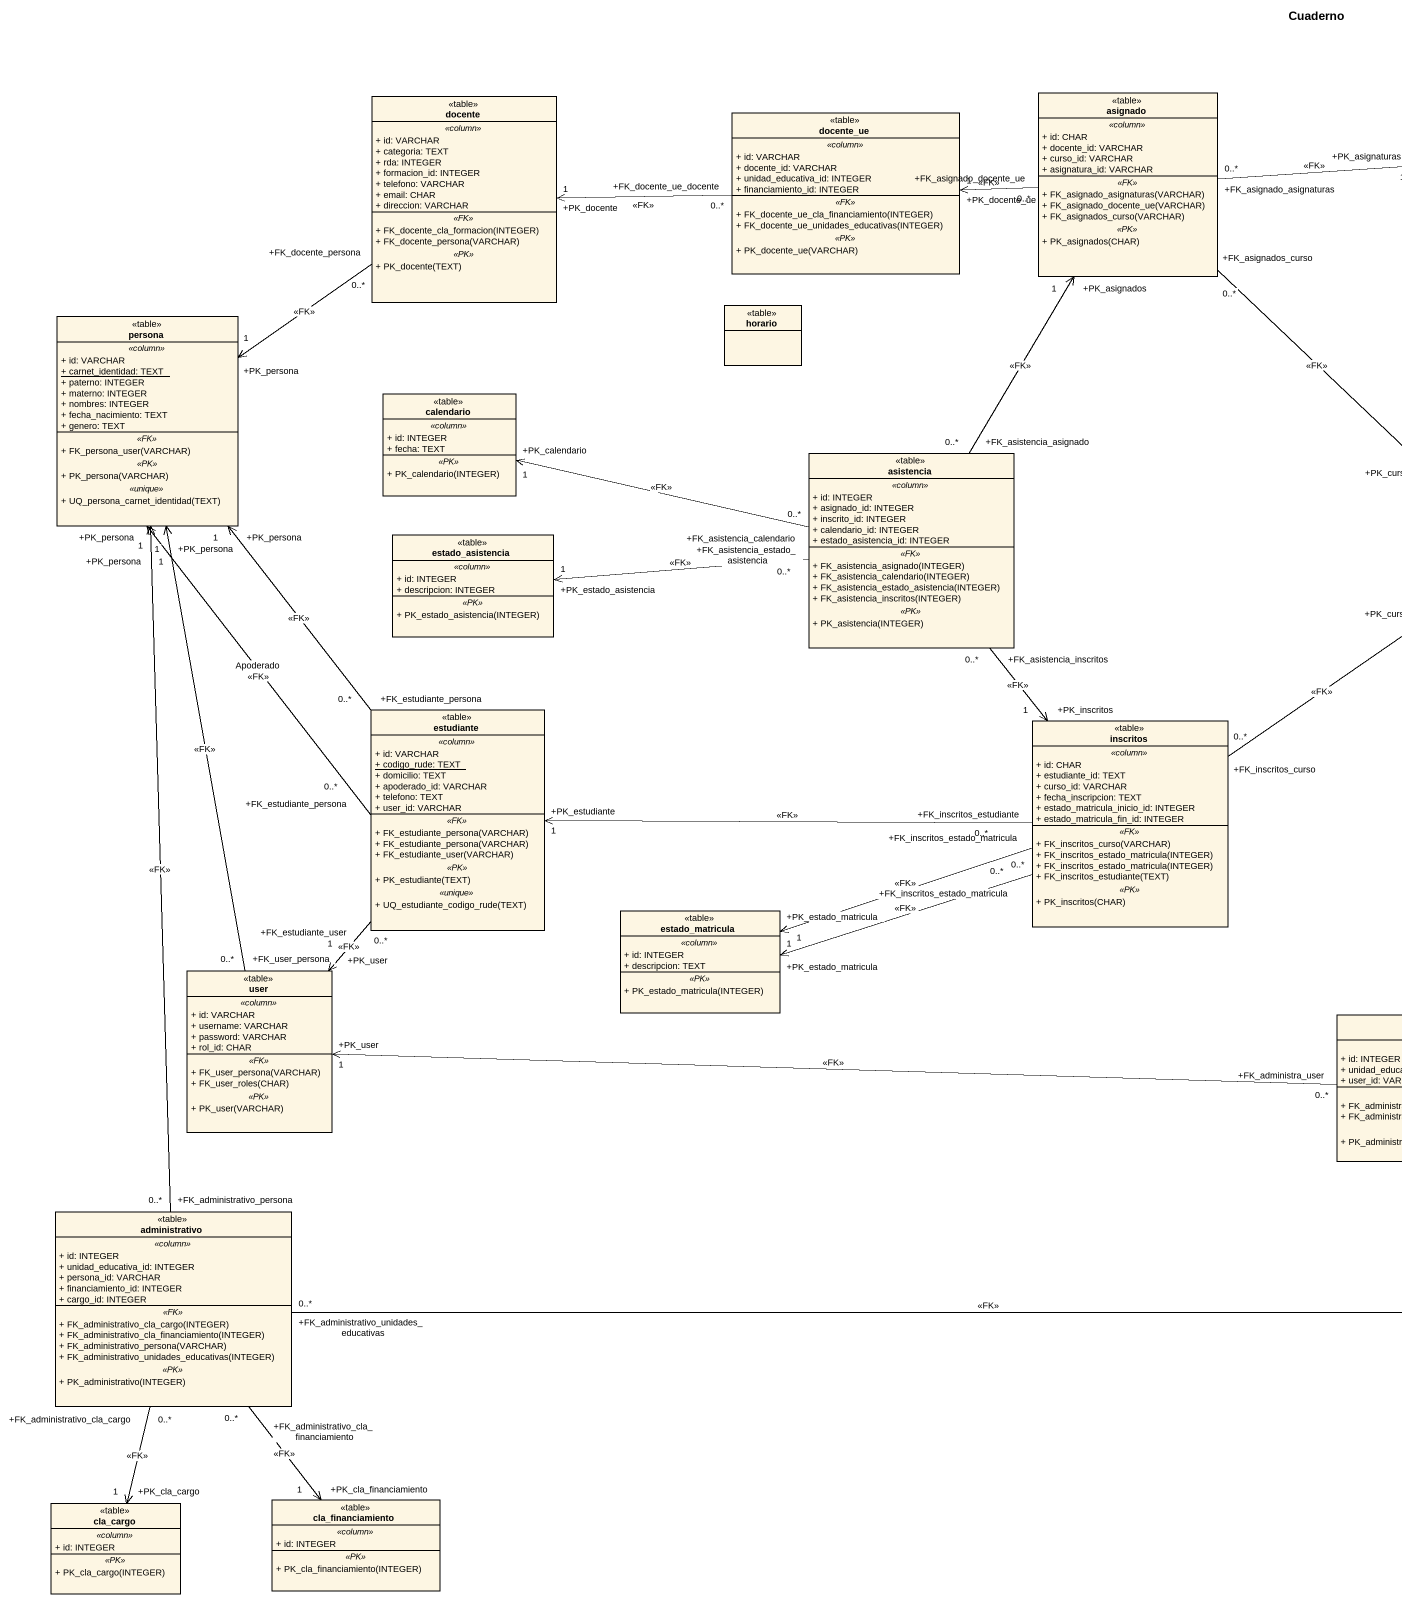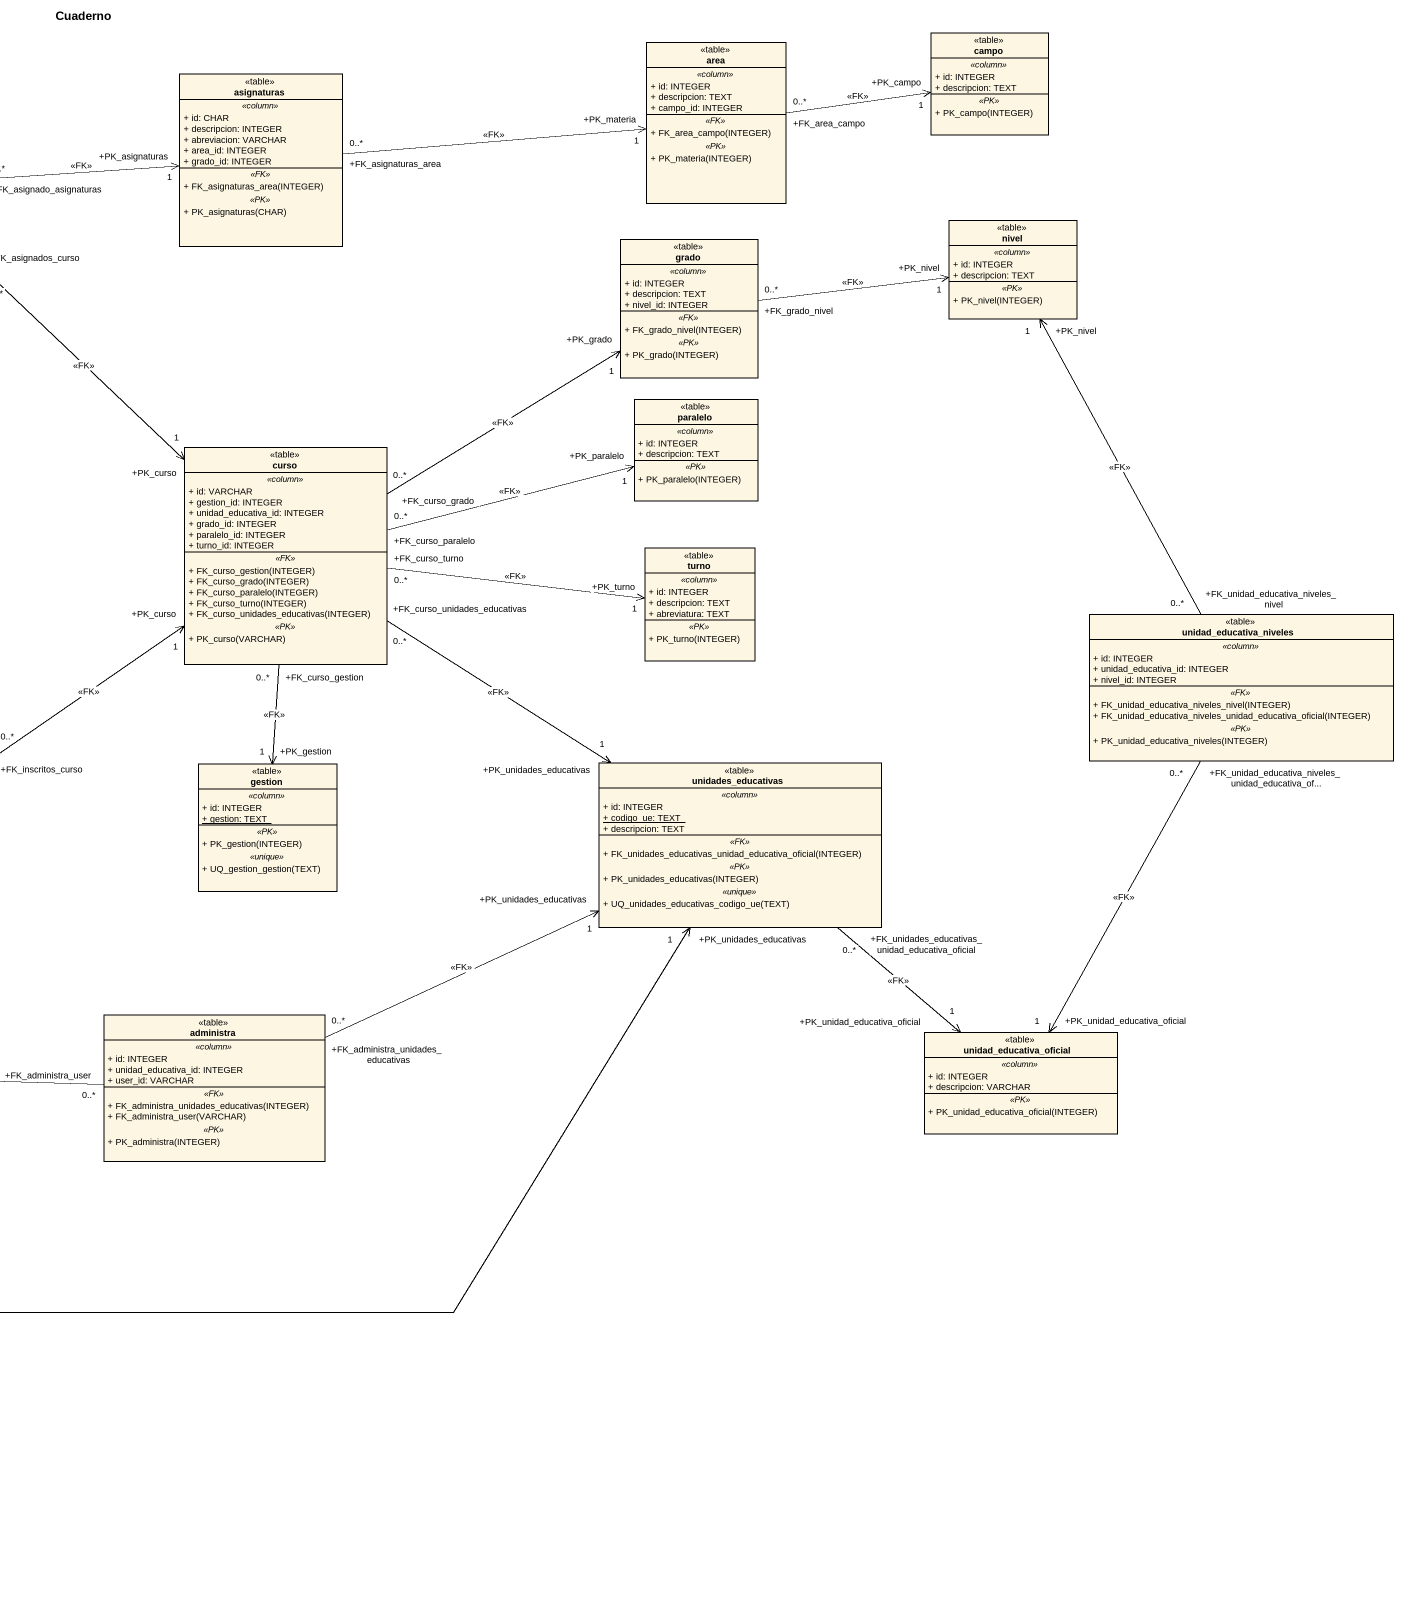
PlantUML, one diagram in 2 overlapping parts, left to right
@startuml
title Cuaderno
hide circle
hide empty members
skinparam classAttributeIconSize 0
class area <<table>> {
  .. <<column>> ..
  + id: INTEGER
  + descripcion: TEXT
  + campo_id: INTEGER
  .. <<FK>> ..
  + FK_area_campo(INTEGER)
  .. <<PK>> ..
  + PK_materia(INTEGER)
}
class campo <<table>> {
  .. <<column>> ..
  + id: INTEGER
  + descripcion: TEXT
  .. <<PK>> ..
  + PK_campo(INTEGER)
}
class asignaturas <<table>> {
  .. <<column>> ..
  + id: CHAR
  + descripcion: INTEGER
  + abreviacion: VARCHAR
  + area_id: INTEGER
  + grado_id: INTEGER
  .. <<FK>> ..
  + FK_asignaturas_area(INTEGER)
  .. <<PK>> ..
  + PK_asignaturas(CHAR)
}
class docente <<table>> {
  .. <<column>> ..
  + id: VARCHAR
  + categoria: TEXT
  + rda: INTEGER
  + formacion_id: INTEGER
  + telefono: VARCHAR
  + email: CHAR
  + direccion: VARCHAR
  .. <<FK>> ..
  + FK_docente_cla_formacion(INTEGER)
  + FK_docente_persona(VARCHAR)
  .. <<PK>> ..
  + PK_docente(TEXT)
}
class docente_ue <<table>> {
  .. <<column>> ..
  + id: VARCHAR
  + docente_id: VARCHAR
  + unidad_educativa_id: INTEGER
  + financiamiento_id: INTEGER
  .. <<FK>> ..
  + FK_docente_ue_cla_financiamiento(INTEGER)
  + FK_docente_ue_unidades_educativas(INTEGER)
  .. <<PK>> ..
  + PK_docente_ue(VARCHAR)
}
class asignado <<table>> {
  .. <<column>> ..
  + id: CHAR
  + docente_id: VARCHAR
  + curso_id: VARCHAR
  + asignatura_id: VARCHAR
  .. <<FK>> ..
  + FK_asignado_asignaturas(VARCHAR)
  + FK_asignado_docente_ue(VARCHAR)
  + FK_asignados_curso(VARCHAR)
  .. <<PK>> ..
  + PK_asignados(CHAR)
}
class nivel <<table>> {
  .. <<column>> ..
  + id: INTEGER
  + descripcion: TEXT
  .. <<PK>> ..
  + PK_nivel(INTEGER)
}
class grado <<table>> {
  .. <<column>> ..
  + id: INTEGER
  + descripcion: TEXT
  + nivel_id: INTEGER
  .. <<FK>> ..
  + FK_grado_nivel(INTEGER)
  .. <<PK>> ..
  + PK_grado(INTEGER)
}
class horario <<table>>
class persona <<table>> {
  .. <<column>> ..
  + id: VARCHAR
  {static} + carnet_identidad: TEXT
  + paterno: INTEGER
  + materno: INTEGER
  + nombres: INTEGER
  + fecha_nacimiento: TEXT
  + genero: TEXT
  .. <<FK>> ..
  + FK_persona_user(VARCHAR)
  .. <<PK>> ..
  + PK_persona(VARCHAR)
  .. <<unique>> ..
  + UQ_persona_carnet_identidad(TEXT)
}
class calendario <<table>> {
  .. <<column>> ..
  + id: INTEGER
  + fecha: TEXT
  .. <<PK>> ..
  + PK_calendario(INTEGER)
}
class paralelo <<table>> {
  .. <<column>> ..
  + id: INTEGER
  + descripcion: TEXT
  .. <<PK>> ..
  + PK_paralelo(INTEGER)
}
class asistencia <<table>> {
  .. <<column>> ..
  + id: INTEGER
  + asignado_id: INTEGER
  + inscrito_id: INTEGER
  + calendario_id: INTEGER
  + estado_asistencia_id: INTEGER
  .. <<FK>> ..
  + FK_asistencia_asignado(INTEGER)
  + FK_asistencia_calendario(INTEGER)
  + FK_asistencia_estado_asistencia(INTEGER)
  + FK_asistencia_inscritos(INTEGER)
  .. <<PK>> ..
  + PK_asistencia(INTEGER)
}
class curso <<table>> {
  .. <<column>> ..
  + id: VARCHAR
  + gestion_id: INTEGER
  + unidad_educativa_id: INTEGER
  + grado_id: INTEGER
  + paralelo_id: INTEGER
  + turno_id: INTEGER
  .. <<FK>> ..
  + FK_curso_gestion(INTEGER)
  + FK_curso_grado(INTEGER)
  + FK_curso_paralelo(INTEGER)
  + FK_curso_turno(INTEGER)
  + FK_curso_unidades_educativas(INTEGER)
  .. <<PK>> ..
  + PK_curso(VARCHAR)
}
class estado_asistencia <<table>> {
  .. <<column>> ..
  + id: INTEGER
  + descripcion: INTEGER
  .. <<PK>> ..
  + PK_estado_asistencia(INTEGER)
}
class turno <<table>> {
  .. <<column>> ..
  + id: INTEGER
  + descripcion: TEXT
  + abreviatura: TEXT
  .. <<PK>> ..
  + PK_turno(INTEGER)
}
class unidad_educativa_niveles <<table>> {
  .. <<column>> ..
  + id: INTEGER
  + unidad_educativa_id: INTEGER
  + nivel_id: INTEGER
  .. <<FK>> ..
  + FK_unidad_educativa_niveles_nivel(INTEGER)
  + FK_unidad_educativa_niveles_unidad_educativa_oficial(INTEGER)
  .. <<PK>> ..
  + PK_unidad_educativa_niveles(INTEGER)
}
class estudiante <<table>> {
  .. <<column>> ..
  + id: VARCHAR
  {static} + codigo_rude: TEXT
  + domicilio: TEXT
  + apoderado_id: VARCHAR
  + telefono: TEXT
  + user_id: VARCHAR
  .. <<FK>> ..
  + FK_estudiante_persona(VARCHAR)
  + FK_estudiante_persona(VARCHAR)
  + FK_estudiante_user(VARCHAR)
  .. <<PK>> ..
  + PK_estudiante(TEXT)
  .. <<unique>> ..
  + UQ_estudiante_codigo_rude(TEXT)
}
class inscritos <<table>> {
  .. <<column>> ..
  + id: CHAR
  + estudiante_id: TEXT
  + curso_id: VARCHAR
  + fecha_inscripcion: TEXT
  + estado_matricula_inicio_id: INTEGER
  + estado_matricula_fin_id: INTEGER
  .. <<FK>> ..
  + FK_inscritos_curso(VARCHAR)
  + FK_inscritos_estado_matricula(INTEGER)
  + FK_inscritos_estado_matricula(INTEGER)
  + FK_inscritos_estudiante(TEXT)
  .. <<PK>> ..
  + PK_inscritos(CHAR)
}
class gestion <<table>> {
  .. <<column>> ..
  + id: INTEGER
  {static} + gestion: TEXT
  .. <<PK>> ..
  + PK_gestion(INTEGER)
  .. <<unique>> ..
  + UQ_gestion_gestion(TEXT)
}
class unidades_educativas <<table>> {
  .. <<column>> ..
  + id: INTEGER
  {static} + codigo_ue: TEXT
  + descripcion: TEXT
  .. <<FK>> ..
  + FK_unidades_educativas_unidad_educativa_oficial(INTEGER)
  .. <<PK>> ..
  + PK_unidades_educativas(INTEGER)
  .. <<unique>> ..
  + UQ_unidades_educativas_codigo_ue(TEXT)
}
class estado_matricula <<table>> {
  .. <<column>> ..
  + id: INTEGER
  + descripcion: TEXT
  .. <<PK>> ..
  + PK_estado_matricula(INTEGER)
}
class user <<table>> {
  .. <<column>> ..
  + id: VARCHAR
  + username: VARCHAR
  + password: VARCHAR
  + rol_id: CHAR
  .. <<FK>> ..
  + FK_user_persona(VARCHAR)
  + FK_user_roles(CHAR)
  .. <<PK>> ..
  + PK_user(VARCHAR)
}
class administra <<table>> {
  .. <<column>> ..
  + id: INTEGER
  + unidad_educativa_id: INTEGER
  + user_id: VARCHAR
  .. <<FK>> ..
  + FK_administra_unidades_educativas(INTEGER)
  + FK_administra_user(VARCHAR)
  .. <<PK>> ..
  + PK_administra(INTEGER)
}
class unidad_educativa_oficial <<table>> {
  .. <<column>> ..
  + id: INTEGER
  + descripcion: VARCHAR
  .. <<PK>> ..
  + PK_unidad_educativa_oficial(INTEGER)
}
class administrativo <<table>> {
  .. <<column>> ..
  + id: INTEGER
  + unidad_educativa_id: INTEGER
  + persona_id: VARCHAR
  + financiamiento_id: INTEGER
  + cargo_id: INTEGER
  .. <<FK>> ..
  + FK_administrativo_cla_cargo(INTEGER)
  + FK_administrativo_cla_financiamiento(INTEGER)
  + FK_administrativo_persona(VARCHAR)
  + FK_administrativo_unidades_educativas(INTEGER)
  .. <<PK>> ..
  + PK_administrativo(INTEGER)
}
class cla_cargo <<table>> {
  .. <<column>> ..
  + id: INTEGER
  .. <<PK>> ..
  + PK_cla_cargo(INTEGER)
}
class cla_financiamiento <<table>> {
  .. <<column>> ..
  + id: INTEGER
  .. <<PK>> ..
  + PK_cla_financiamiento(INTEGER)
}
area "+FK_area_campo\n0..*" -right-> "+PK_campo\n1" campo : <<FK>>
asignaturas "+FK_asignaturas_area\n0..*" -right-> "+PK_materia\n1" area : <<FK>>
docente "+FK_docente_persona\n0..*" --> "+PK_persona\n1" persona : <<FK>>
docente_ue "+FK_docente_ue_docente\n0..*" -left-> "+PK_docente\n1" docente : <<FK>>
asignado "+FK_asignado_asignaturas\n0..*" -right-> "+PK_asignaturas\n1" asignaturas : <<FK>>
asignado "+FK_asignado_docente_ue\n0..*" -left-> "+PK_docente_ue\n1" docente_ue : <<FK>>
asignado "+FK_asignados_curso\n0..*" --> "+PK_curso\n1" curso : <<FK>>
grado "+FK_grado_nivel\n0..*" -right-> "+PK_nivel\n1" nivel : <<FK>>
asistencia "+FK_asistencia_asignado\n0..*" -up-> "+PK_asignados\n1" asignado : <<FK>>
asistencia "+FK_asistencia_calendario\n0..*" -left-> "+PK_calendario\n1" calendario : <<FK>>
asistencia "+FK_asistencia_estado_asistencia\n0..*" -left-> "+PK_estado_asistencia\n1" estado_asistencia : <<FK>>
asistencia "+FK_asistencia_inscritos\n0..*" --> "+PK_inscritos\n1" inscritos : <<FK>>
curso "+FK_curso_grado\n0..*" -up-> "+PK_grado\n1" grado : <<FK>>
curso "+FK_curso_paralelo\n0..*" -right-> "+PK_paralelo\n1" paralelo : <<FK>>
curso "+FK_curso_turno\n0..*" -right-> "+PK_turno\n1" turno : <<FK>>
curso "+FK_curso_gestion\n0..*" --> "+PK_gestion\n1" gestion : <<FK>>
curso "+FK_curso_unidades_educativas\n0..*" --> "+PK_unidades_educativas\n1" unidades_educativas : <<FK>>
unidad_educativa_niveles "+FK_unidad_educativa_niveles_nivel\n0..*" -up-> "+PK_nivel\n1" nivel : <<FK>>
unidad_educativa_niveles "+FK_unidad_educativa_niveles_unidad_educativa_of...\n0..*" --> "+PK_unidad_educativa_oficial\n1" unidad_educativa_oficial : <<FK>>
estudiante "+FK_estudiante_persona\n0..*" -up-> "+PK_persona\n1" persona : <<FK>>
estudiante "+FK_estudiante_persona\n0..*" -up-> "+PK_persona\n1" persona : Apoderado\n<<FK>>
estudiante "+FK_estudiante_user\n0..*" --> "+PK_user\n1" user : <<FK>>
inscritos "+FK_inscritos_curso\n0..*" -up-> "+PK_curso\n1" curso : <<FK>>
inscritos "+FK_inscritos_estudiante\n0..*" -left-> "+PK_estudiante\n1" estudiante : <<FK>>
inscritos "+FK_inscritos_estado_matricula\n0..*" -left-> "+PK_estado_matricula\n1" estado_matricula : <<FK>>
inscritos "+FK_inscritos_estado_matricula\n0..*" -left-> "+PK_estado_matricula\n1" estado_matricula : <<FK>>
unidades_educativas "+FK_unidades_educativas_unidad_educativa_oficial\n0..*" --> "+PK_unidad_educativa_oficial\n1" unidad_educativa_oficial : <<FK>>
user "+FK_user_persona\n0..*" -up-> "+PK_persona\n1" persona : <<FK>>
administra "+FK_administra_unidades_educativas\n0..*" -right-> "+PK_unidades_educativas\n1" unidades_educativas : <<FK>>
administra "+FK_administra_user\n0..*" -left-> "+PK_user\n1" user : <<FK>>
administrativo "+FK_administrativo_persona\n0..*" -up-> "+PK_persona\n1" persona : <<FK>>
administrativo "+FK_administrativo_unidades_educativas\n0..*" -right-> "+PK_unidades_educativas\n1" unidades_educativas : <<FK>>
administrativo "+FK_administrativo_cla_cargo\n0..*" --> "+PK_cla_cargo\n1" cla_cargo : <<FK>>
administrativo "+FK_administrativo_cla_financiamiento\n0..*" --> "+PK_cla_financiamiento\n1" cla_financiamiento : <<FK>>
@enduml
